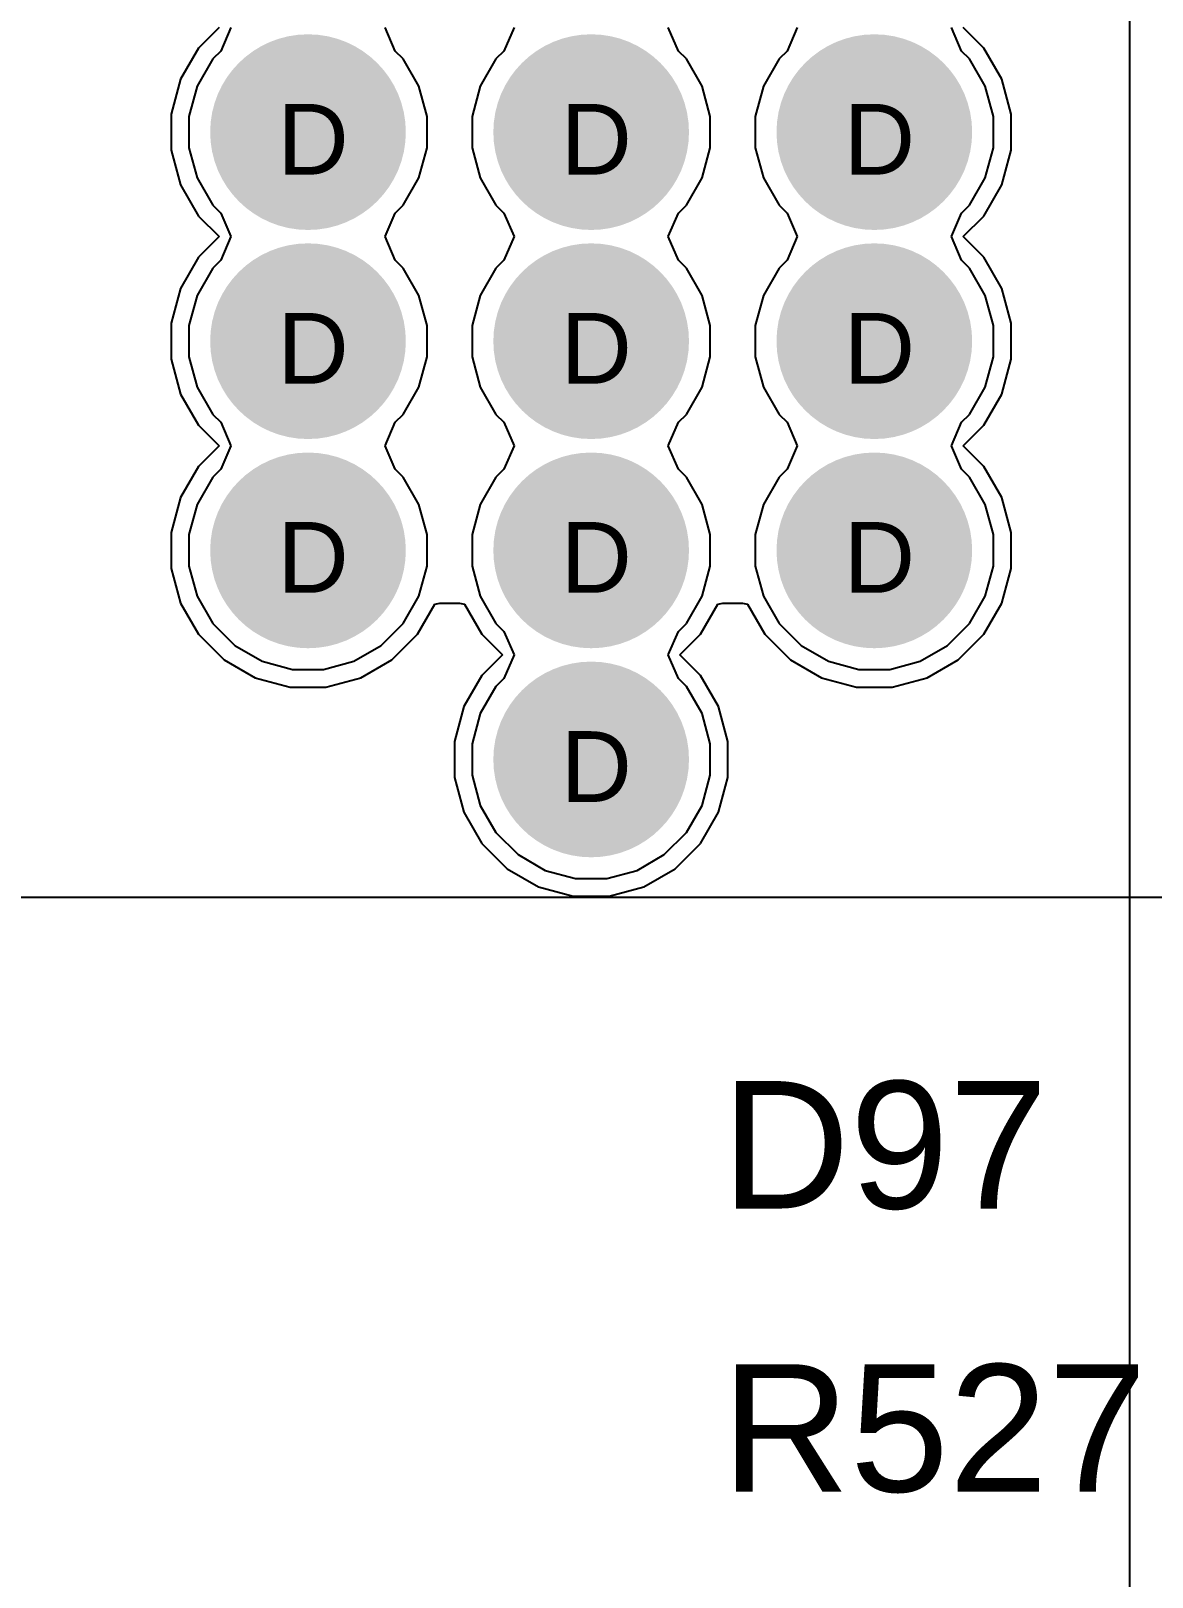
# Model space of a CAD drawing. Header units: inches. Extents: x 0 to 5379, y 0 to 5429.
# Drawn here: x 38.65 to 46.7, y 169.67 to 180.76 of the extents above; entities that cross this region are included whole.
import ezdxf

# ---------------------------------------------------------------- set-up
doc = ezdxf.new("R2010")
doc.units = ezdxf.units.IN
for name, color, linetype in [('Bottom Layer', 5, 'Continuous'), ('Bottom Solder', 6, 'Continuous'), ('Drill Drawing', 1, 'Continuous'), ('GND01', 16, 'Continuous'), ('GND02', 76, 'Continuous'), ('PWR', 156, 'Continuous'), ('SIG 01', 90, 'Continuous'), ('Top Layer', 1, 'Continuous'), ('Top Overlay', 2, 'Continuous'), ('Top Solder', 216, 'Continuous'), ('Via Holes', 16, 'Continuous')]:
    doc.layers.add(name, color=color, linetype=linetype)
doc.styles.add('Arial', font='', dxfattribs={"height": 0.2})
doc.styles.get('Arial').set_extended_font_data('Arial')

msp = doc.modelspace()

# ---------------------------------------------------------------- hatches: boundary and pattern name
at = {"layer": 'Bottom Layer'}
h = msp.add_hatch(color=5, dxfattribs=at)
edge = h.paths.add_edge_path()
edge.add_arc((40.64, 180.033), 0.6, 0, 360)
h = msp.add_hatch(color=5, dxfattribs=at)
edge = h.paths.add_edge_path()
edge.add_arc((42.672, 180.033), 0.6, 0, 360)
h = msp.add_hatch(color=5, dxfattribs=at)
edge = h.paths.add_edge_path()
edge.add_arc((44.704, 180.033), 0.6, 0, 360)
h = msp.add_hatch(color=5, dxfattribs=at)
edge = h.paths.add_edge_path()
edge.add_arc((40.64, 178.533), 0.6, 0, 360)
h = msp.add_hatch(color=5, dxfattribs=at)
edge = h.paths.add_edge_path()
edge.add_arc((42.672, 178.533), 0.6, 0, 360)
h = msp.add_hatch(color=5, dxfattribs=at)
edge = h.paths.add_edge_path()
edge.add_arc((44.704, 178.533), 0.6, 0, 360)
h = msp.add_hatch(color=5, dxfattribs=at)
edge = h.paths.add_edge_path()
edge.add_arc((40.64, 177.032), 0.6, 0, 360)
h = msp.add_hatch(color=5, dxfattribs=at)
edge = h.paths.add_edge_path()
edge.add_arc((42.672, 177.032), 0.6, 0, 360)
h = msp.add_hatch(color=5, dxfattribs=at)
edge = h.paths.add_edge_path()
edge.add_arc((44.704, 177.032), 0.6, 0, 360)
h = msp.add_hatch(color=5, dxfattribs=at)
edge = h.paths.add_edge_path()
edge.add_arc((42.672, 175.532), 0.6, 0, 360)
at = {"layer": 'Bottom Solder'}
h = msp.add_hatch(color=6, dxfattribs=at)
edge = h.paths.add_edge_path()
edge.add_arc((40.64, 180.033), 0.702, 0, 360)
h = msp.add_hatch(color=6, dxfattribs=at)
edge = h.paths.add_edge_path()
edge.add_arc((42.672, 180.033), 0.702, 0, 360)
h = msp.add_hatch(color=6, dxfattribs=at)
edge = h.paths.add_edge_path()
edge.add_arc((44.704, 180.033), 0.702, 0, 360)
h = msp.add_hatch(color=6, dxfattribs=at)
edge = h.paths.add_edge_path()
edge.add_arc((40.64, 178.533), 0.702, 0, 360)
h = msp.add_hatch(color=6, dxfattribs=at)
edge = h.paths.add_edge_path()
edge.add_arc((42.672, 178.533), 0.702, 0, 360)
h = msp.add_hatch(color=6, dxfattribs=at)
edge = h.paths.add_edge_path()
edge.add_arc((44.704, 178.533), 0.702, 0, 360)
h = msp.add_hatch(color=6, dxfattribs=at)
edge = h.paths.add_edge_path()
edge.add_arc((40.64, 177.032), 0.702, 0, 360)
h = msp.add_hatch(color=6, dxfattribs=at)
edge = h.paths.add_edge_path()
edge.add_arc((42.672, 177.032), 0.702, 0, 360)
h = msp.add_hatch(color=6, dxfattribs=at)
edge = h.paths.add_edge_path()
edge.add_arc((44.704, 177.032), 0.702, 0, 360)
h = msp.add_hatch(color=6, dxfattribs=at)
edge = h.paths.add_edge_path()
edge.add_arc((42.672, 175.532), 0.702, 0, 360)
at = {"layer": 'GND01'}
h = msp.add_hatch(color=16, dxfattribs=at)
edge = h.paths.add_edge_path()
edge.add_arc((40.64, 180.033), 0.6, 0, 360)
h = msp.add_hatch(color=16, dxfattribs=at)
edge = h.paths.add_edge_path()
edge.add_arc((42.672, 180.033), 0.6, 0, 360)
h = msp.add_hatch(color=16, dxfattribs=at)
edge = h.paths.add_edge_path()
edge.add_arc((44.704, 180.033), 0.6, 0, 360)
h = msp.add_hatch(color=16, dxfattribs=at)
edge = h.paths.add_edge_path()
edge.add_arc((40.64, 178.533), 0.6, 0, 360)
h = msp.add_hatch(color=16, dxfattribs=at)
edge = h.paths.add_edge_path()
edge.add_arc((42.672, 178.533), 0.6, 0, 360)
h = msp.add_hatch(color=16, dxfattribs=at)
edge = h.paths.add_edge_path()
edge.add_arc((44.704, 178.533), 0.6, 0, 360)
h = msp.add_hatch(color=16, dxfattribs=at)
edge = h.paths.add_edge_path()
edge.add_arc((40.64, 177.032), 0.6, 0, 360)
h = msp.add_hatch(color=16, dxfattribs=at)
edge = h.paths.add_edge_path()
edge.add_arc((42.672, 177.032), 0.6, 0, 360)
h = msp.add_hatch(color=16, dxfattribs=at)
edge = h.paths.add_edge_path()
edge.add_arc((44.704, 177.032), 0.6, 0, 360)
h = msp.add_hatch(color=16, dxfattribs=at)
edge = h.paths.add_edge_path()
edge.add_arc((42.672, 175.532), 0.6, 0, 360)
at = {"layer": 'GND02'}
h = msp.add_hatch(color=76, dxfattribs=at)
edge = h.paths.add_edge_path()
edge.add_arc((40.64, 180.033), 0.6, 0, 360)
h = msp.add_hatch(color=76, dxfattribs=at)
edge = h.paths.add_edge_path()
edge.add_arc((42.672, 180.033), 0.6, 0, 360)
h = msp.add_hatch(color=76, dxfattribs=at)
edge = h.paths.add_edge_path()
edge.add_arc((44.704, 180.033), 0.6, 0, 360)
h = msp.add_hatch(color=76, dxfattribs=at)
edge = h.paths.add_edge_path()
edge.add_arc((40.64, 178.533), 0.6, 0, 360)
h = msp.add_hatch(color=76, dxfattribs=at)
edge = h.paths.add_edge_path()
edge.add_arc((42.672, 178.533), 0.6, 0, 360)
h = msp.add_hatch(color=76, dxfattribs=at)
edge = h.paths.add_edge_path()
edge.add_arc((44.704, 178.533), 0.6, 0, 360)
h = msp.add_hatch(color=76, dxfattribs=at)
edge = h.paths.add_edge_path()
edge.add_arc((40.64, 177.032), 0.6, 0, 360)
h = msp.add_hatch(color=76, dxfattribs=at)
edge = h.paths.add_edge_path()
edge.add_arc((42.672, 177.032), 0.6, 0, 360)
h = msp.add_hatch(color=76, dxfattribs=at)
edge = h.paths.add_edge_path()
edge.add_arc((44.704, 177.032), 0.6, 0, 360)
h = msp.add_hatch(color=76, dxfattribs=at)
edge = h.paths.add_edge_path()
edge.add_arc((42.672, 175.532), 0.6, 0, 360)
at = {"layer": 'PWR'}
h = msp.add_hatch(color=156, dxfattribs=at)
edge = h.paths.add_edge_path()
edge.add_arc((40.64, 180.033), 0.6, 0, 360)
h = msp.add_hatch(color=156, dxfattribs=at)
edge = h.paths.add_edge_path()
edge.add_arc((42.672, 180.033), 0.6, 0, 360)
h = msp.add_hatch(color=156, dxfattribs=at)
edge = h.paths.add_edge_path()
edge.add_arc((44.704, 180.033), 0.6, 0, 360)
h = msp.add_hatch(color=156, dxfattribs=at)
edge = h.paths.add_edge_path()
edge.add_arc((40.64, 178.533), 0.6, 0, 360)
h = msp.add_hatch(color=156, dxfattribs=at)
edge = h.paths.add_edge_path()
edge.add_arc((42.672, 178.533), 0.6, 0, 360)
h = msp.add_hatch(color=156, dxfattribs=at)
edge = h.paths.add_edge_path()
edge.add_arc((44.704, 178.533), 0.6, 0, 360)
h = msp.add_hatch(color=156, dxfattribs=at)
edge = h.paths.add_edge_path()
edge.add_arc((40.64, 177.032), 0.6, 0, 360)
h = msp.add_hatch(color=156, dxfattribs=at)
edge = h.paths.add_edge_path()
edge.add_arc((42.672, 177.032), 0.6, 0, 360)
h = msp.add_hatch(color=156, dxfattribs=at)
edge = h.paths.add_edge_path()
edge.add_arc((44.704, 177.032), 0.6, 0, 360)
h = msp.add_hatch(color=156, dxfattribs=at)
edge = h.paths.add_edge_path()
edge.add_arc((42.672, 175.532), 0.6, 0, 360)
at = {"layer": 'SIG 01'}
h = msp.add_hatch(color=90, dxfattribs=at)
edge = h.paths.add_edge_path()
edge.add_arc((40.64, 180.033), 0.6, 0, 360)
h = msp.add_hatch(color=90, dxfattribs=at)
edge = h.paths.add_edge_path()
edge.add_arc((42.672, 180.033), 0.6, 0, 360)
h = msp.add_hatch(color=90, dxfattribs=at)
edge = h.paths.add_edge_path()
edge.add_arc((44.704, 180.033), 0.6, 0, 360)
h = msp.add_hatch(color=90, dxfattribs=at)
edge = h.paths.add_edge_path()
edge.add_arc((40.64, 178.533), 0.6, 0, 360)
h = msp.add_hatch(color=90, dxfattribs=at)
edge = h.paths.add_edge_path()
edge.add_arc((42.672, 178.533), 0.6, 0, 360)
h = msp.add_hatch(color=90, dxfattribs=at)
edge = h.paths.add_edge_path()
edge.add_arc((44.704, 178.533), 0.6, 0, 360)
h = msp.add_hatch(color=90, dxfattribs=at)
edge = h.paths.add_edge_path()
edge.add_arc((40.64, 177.032), 0.6, 0, 360)
h = msp.add_hatch(color=90, dxfattribs=at)
edge = h.paths.add_edge_path()
edge.add_arc((42.672, 177.032), 0.6, 0, 360)
h = msp.add_hatch(color=90, dxfattribs=at)
edge = h.paths.add_edge_path()
edge.add_arc((44.704, 177.032), 0.6, 0, 360)
h = msp.add_hatch(color=90, dxfattribs=at)
edge = h.paths.add_edge_path()
edge.add_arc((42.672, 175.532), 0.6, 0, 360)
at = {"layer": 'Top Layer'}
h = msp.add_hatch(color=1, dxfattribs=at)
edge = h.paths.add_edge_path()
edge.add_arc((40.64, 180.033), 0.6, 0, 360)
h = msp.add_hatch(color=1, dxfattribs=at)
edge = h.paths.add_edge_path()
edge.add_arc((42.672, 180.033), 0.6, 0, 360)
h = msp.add_hatch(color=1, dxfattribs=at)
edge = h.paths.add_edge_path()
edge.add_arc((44.704, 180.033), 0.6, 0, 360)
h = msp.add_hatch(color=1, dxfattribs=at)
edge = h.paths.add_edge_path()
edge.add_arc((40.64, 178.533), 0.6, 0, 360)
h = msp.add_hatch(color=1, dxfattribs=at)
edge = h.paths.add_edge_path()
edge.add_arc((42.672, 178.533), 0.6, 0, 360)
h = msp.add_hatch(color=1, dxfattribs=at)
edge = h.paths.add_edge_path()
edge.add_arc((44.704, 178.533), 0.6, 0, 360)
h = msp.add_hatch(color=1, dxfattribs=at)
edge = h.paths.add_edge_path()
edge.add_arc((40.64, 177.032), 0.6, 0, 360)
h = msp.add_hatch(color=1, dxfattribs=at)
edge = h.paths.add_edge_path()
edge.add_arc((42.672, 177.032), 0.6, 0, 360)
h = msp.add_hatch(color=1, dxfattribs=at)
edge = h.paths.add_edge_path()
edge.add_arc((44.704, 177.032), 0.6, 0, 360)
h = msp.add_hatch(color=1, dxfattribs=at)
edge = h.paths.add_edge_path()
edge.add_arc((42.672, 175.532), 0.6, 0, 360)
at = {"layer": 'Top Solder'}
h = msp.add_hatch(color=216, dxfattribs=at)
edge = h.paths.add_edge_path()
edge.add_arc((40.64, 180.033), 0.702, 0, 360)
h = msp.add_hatch(color=216, dxfattribs=at)
edge = h.paths.add_edge_path()
edge.add_arc((42.672, 180.033), 0.702, 0, 360)
h = msp.add_hatch(color=216, dxfattribs=at)
edge = h.paths.add_edge_path()
edge.add_arc((44.704, 180.033), 0.702, 0, 360)
h = msp.add_hatch(color=216, dxfattribs=at)
edge = h.paths.add_edge_path()
edge.add_arc((40.64, 178.533), 0.702, 0, 360)
h = msp.add_hatch(color=216, dxfattribs=at)
edge = h.paths.add_edge_path()
edge.add_arc((42.672, 178.533), 0.702, 0, 360)
h = msp.add_hatch(color=216, dxfattribs=at)
edge = h.paths.add_edge_path()
edge.add_arc((44.704, 178.533), 0.702, 0, 360)
h = msp.add_hatch(color=216, dxfattribs=at)
edge = h.paths.add_edge_path()
edge.add_arc((40.64, 177.032), 0.702, 0, 360)
h = msp.add_hatch(color=216, dxfattribs=at)
edge = h.paths.add_edge_path()
edge.add_arc((42.672, 177.032), 0.702, 0, 360)
h = msp.add_hatch(color=216, dxfattribs=at)
edge = h.paths.add_edge_path()
edge.add_arc((44.704, 177.032), 0.702, 0, 360)
h = msp.add_hatch(color=216, dxfattribs=at)
edge = h.paths.add_edge_path()
edge.add_arc((42.672, 175.532), 0.702, 0, 360)
at = {"layer": 'Via Holes'}
h = msp.add_hatch(color=7, dxfattribs=at)
edge = h.paths.add_edge_path()
edge.add_arc((40.64, 180.033), 0.35, 0, 360)
h = msp.add_hatch(color=7, dxfattribs=at)
edge = h.paths.add_edge_path()
edge.add_arc((42.672, 180.033), 0.35, 0, 360)
h = msp.add_hatch(color=7, dxfattribs=at)
edge = h.paths.add_edge_path()
edge.add_arc((44.704, 180.033), 0.35, 0, 360)
h = msp.add_hatch(color=7, dxfattribs=at)
edge = h.paths.add_edge_path()
edge.add_arc((40.64, 178.533), 0.35, 0, 360)
h = msp.add_hatch(color=7, dxfattribs=at)
edge = h.paths.add_edge_path()
edge.add_arc((42.672, 178.533), 0.35, 0, 360)
h = msp.add_hatch(color=7, dxfattribs=at)
edge = h.paths.add_edge_path()
edge.add_arc((44.704, 178.533), 0.35, 0, 360)
h = msp.add_hatch(color=7, dxfattribs=at)
edge = h.paths.add_edge_path()
edge.add_arc((40.64, 177.032), 0.35, 0, 360)
h = msp.add_hatch(color=7, dxfattribs=at)
edge = h.paths.add_edge_path()
edge.add_arc((42.672, 177.032), 0.35, 0, 360)
h = msp.add_hatch(color=7, dxfattribs=at)
edge = h.paths.add_edge_path()
edge.add_arc((44.704, 177.032), 0.35, 0, 360)
h = msp.add_hatch(color=7, dxfattribs=at)
edge = h.paths.add_edge_path()
edge.add_arc((42.672, 175.532), 0.35, 0, 360)

# ---------------------------------------------------------------- linework, layer by layer
at = {"layer": 'GND01'}
for p, q in [((40.087, 180.783), (40.014, 180.615)), ((41.266, 180.615), (41.193, 180.783)), ((42.119, 180.783), (42.046, 180.615)), ((43.298, 180.615), (43.225, 180.783)), ((44.151, 180.783), (44.078, 180.615)), ((45.33, 180.615), (45.257, 180.783)), ((40.014, 180.615), (39.957, 180.558)), ((41.323, 180.558), (41.266, 180.615)), ((42.046, 180.615), (41.989, 180.558)), ((43.355, 180.558), (43.298, 180.615)), ((44.078, 180.615), (44.021, 180.558)), ((45.387, 180.558), (45.33, 180.615)), ((39.957, 180.558), (39.844, 180.363)), ((41.436, 180.363), (41.323, 180.558)), ((41.989, 180.558), (41.876, 180.363)), ((43.468, 180.363), (43.355, 180.558)), ((44.021, 180.558), (43.908, 180.363)), ((45.5, 180.363), (45.387, 180.558)), ((39.844, 180.363), (39.786, 180.146)), ((41.494, 180.146), (41.436, 180.363)), ((41.876, 180.363), (41.818, 180.146)), ((43.526, 180.146), (43.468, 180.363)), ((43.908, 180.363), (43.85, 180.146)), ((45.558, 180.146), (45.5, 180.363)), ((39.786, 180.146), (39.786, 179.921)), ((41.494, 179.921), (41.494, 180.146)), ((41.818, 180.146), (41.818, 179.921)), ((43.526, 179.921), (43.526, 180.146)), ((43.85, 180.146), (43.85, 179.921)), ((45.558, 179.921), (45.558, 180.146)), ((39.786, 179.921), (39.844, 179.704)), ((41.436, 179.704), (41.494, 179.921)), ((41.818, 179.921), (41.876, 179.704)), ((43.468, 179.704), (43.526, 179.921)), ((43.85, 179.921), (43.908, 179.704)), ((45.5, 179.704), (45.558, 179.921)), ((39.844, 179.704), (39.957, 179.509)), ((41.323, 179.509), (41.436, 179.704)), ((41.876, 179.704), (41.989, 179.509)), ((43.355, 179.509), (43.468, 179.704)), ((43.908, 179.704), (44.021, 179.509)), ((45.387, 179.509), (45.5, 179.704)), ((39.957, 179.509), (40.014, 179.451)), ((41.266, 179.451), (41.323, 179.509)), ((41.989, 179.509), (42.046, 179.451)), ((43.298, 179.451), (43.355, 179.509)), ((44.021, 179.509), (44.078, 179.451)), ((45.33, 179.451), (45.387, 179.509)), ((40.014, 179.451), (40.087, 179.283)), ((41.193, 179.283), (41.266, 179.451)), ((42.046, 179.451), (42.119, 179.283)), ((43.225, 179.283), (43.298, 179.451)), ((44.078, 179.451), (44.151, 179.283)), ((45.257, 179.283), (45.33, 179.451)), ((40.087, 179.283), (40.014, 179.115)), ((41.266, 179.115), (41.193, 179.283)), ((42.119, 179.283), (42.046, 179.115)), ((43.298, 179.115), (43.225, 179.283)), ((44.151, 179.283), (44.078, 179.115)), ((45.33, 179.115), (45.257, 179.283)), ((39.957, 179.057), (39.844, 178.862)), ((40.014, 179.115), (39.957, 179.057)), ((41.323, 179.057), (41.266, 179.115)), ((41.436, 178.862), (41.323, 179.057)), ((41.989, 179.057), (41.876, 178.862)), ((42.046, 179.115), (41.989, 179.057)), ((43.355, 179.057), (43.298, 179.115)), ((43.468, 178.862), (43.355, 179.057)), ((44.021, 179.057), (43.908, 178.862)), ((44.078, 179.115), (44.021, 179.057)), ((45.387, 179.057), (45.33, 179.115)), ((45.5, 178.862), (45.387, 179.057)), ((39.844, 178.862), (39.786, 178.645)), ((41.494, 178.645), (41.436, 178.862)), ((41.876, 178.862), (41.818, 178.645)), ((43.526, 178.645), (43.468, 178.862)), ((43.908, 178.862), (43.85, 178.645)), ((45.558, 178.645), (45.5, 178.862)), ((39.786, 178.645), (39.786, 178.42)), ((41.494, 178.42), (41.494, 178.645)), ((41.818, 178.645), (41.818, 178.42)), ((43.526, 178.42), (43.526, 178.645)), ((43.85, 178.645), (43.85, 178.42)), ((45.558, 178.42), (45.558, 178.645)), ((39.786, 178.42), (39.844, 178.203)), ((41.436, 178.203), (41.494, 178.42)), ((41.818, 178.42), (41.876, 178.203)), ((43.468, 178.203), (43.526, 178.42)), ((43.85, 178.42), (43.908, 178.203)), ((45.5, 178.203), (45.558, 178.42)), ((39.844, 178.203), (39.957, 178.008)), ((41.323, 178.008), (41.436, 178.203)), ((41.876, 178.203), (41.989, 178.008)), ((43.355, 178.008), (43.468, 178.203)), ((43.908, 178.203), (44.021, 178.008)), ((45.387, 178.008), (45.5, 178.203)), ((39.957, 178.008), (40.014, 177.951)), ((40.014, 177.951), (40.087, 177.783)), ((41.193, 177.783), (41.266, 177.951)), ((41.266, 177.951), (41.323, 178.008)), ((41.989, 178.008), (42.046, 177.951)), ((42.046, 177.951), (42.119, 177.783)), ((43.225, 177.783), (43.298, 177.951)), ((43.298, 177.951), (43.355, 178.008)), ((44.021, 178.008), (44.078, 177.951)), ((44.078, 177.951), (44.151, 177.783)), ((45.257, 177.783), (45.33, 177.951)), ((45.33, 177.951), (45.387, 178.008)), ((40.087, 177.783), (40.014, 177.614)), ((41.266, 177.614), (41.193, 177.783)), ((42.119, 177.783), (42.046, 177.614)), ((43.298, 177.614), (43.225, 177.783)), ((44.151, 177.783), (44.078, 177.614)), ((45.33, 177.614), (45.257, 177.783)), ((40.014, 177.614), (39.957, 177.557)), ((41.323, 177.557), (41.266, 177.614)), ((42.046, 177.614), (41.989, 177.557)), ((43.355, 177.557), (43.298, 177.614)), ((44.078, 177.614), (44.021, 177.557)), ((45.387, 177.557), (45.33, 177.614)), ((39.957, 177.557), (39.844, 177.362)), ((41.436, 177.362), (41.323, 177.557)), ((41.989, 177.557), (41.876, 177.362)), ((43.468, 177.362), (43.355, 177.557)), ((44.021, 177.557), (43.908, 177.362)), ((45.5, 177.362), (45.387, 177.557)), ((39.844, 177.362), (39.786, 177.145)), ((41.494, 177.145), (41.436, 177.362)), ((41.876, 177.362), (41.818, 177.145)), ((43.526, 177.145), (43.468, 177.362)), ((43.908, 177.362), (43.85, 177.145)), ((45.558, 177.145), (45.5, 177.362)), ((39.786, 177.145), (39.786, 176.92)), ((41.494, 176.92), (41.494, 177.145)), ((41.818, 177.145), (41.818, 176.92)), ((43.526, 176.92), (43.526, 177.145)), ((43.85, 177.145), (43.85, 176.92)), ((45.558, 176.92), (45.558, 177.145)), ((39.786, 176.92), (39.844, 176.703)), ((41.436, 176.703), (41.494, 176.92)), ((41.818, 176.92), (41.876, 176.703)), ((43.468, 176.703), (43.526, 176.92)), ((43.85, 176.92), (43.908, 176.703)), ((45.5, 176.703), (45.558, 176.92)), ((39.844, 176.703), (39.957, 176.508)), ((41.323, 176.508), (41.436, 176.703)), ((41.876, 176.703), (41.989, 176.508)), ((43.355, 176.508), (43.468, 176.703)), ((43.908, 176.703), (44.021, 176.508)), ((45.387, 176.508), (45.5, 176.703)), ((39.957, 176.508), (40.116, 176.349)), ((41.164, 176.349), (41.323, 176.508)), ((41.989, 176.508), (42.046, 176.45)), ((43.298, 176.45), (43.355, 176.508)), ((44.021, 176.508), (44.18, 176.349)), ((45.228, 176.349), (45.387, 176.508)), ((42.046, 176.45), (42.119, 176.282)), ((43.225, 176.282), (43.298, 176.45)), ((40.116, 176.349), (40.31, 176.237)), ((40.97, 176.237), (41.164, 176.349)), ((42.119, 176.282), (42.046, 176.114)), ((43.298, 176.114), (43.225, 176.282)), ((44.18, 176.349), (44.374, 176.237)), ((45.034, 176.237), (45.228, 176.349)), ((40.31, 176.237), (40.528, 176.178)), ((40.528, 176.178), (40.752, 176.178)), ((40.752, 176.178), (40.97, 176.237)), ((44.374, 176.237), (44.592, 176.178)), ((44.592, 176.178), (44.816, 176.178)), ((44.816, 176.178), (45.034, 176.237)), ((41.989, 176.056), (41.876, 175.862)), ((42.046, 176.114), (41.989, 176.056)), ((43.355, 176.056), (43.298, 176.114)), ((43.468, 175.862), (43.355, 176.056)), ((41.876, 175.862), (41.818, 175.644)), ((43.526, 175.644), (43.468, 175.862)), ((41.818, 175.644), (41.818, 175.419)), ((43.526, 175.419), (43.526, 175.644)), ((41.818, 175.419), (41.876, 175.202)), ((43.468, 175.202), (43.526, 175.419)), ((41.876, 175.202), (41.989, 175.008)), ((43.355, 175.008), (43.468, 175.202)), ((41.989, 175.008), (42.148, 174.849)), ((43.196, 174.849), (43.355, 175.008)), ((42.148, 174.849), (42.342, 174.736)), ((43.002, 174.736), (43.196, 174.849)), ((42.342, 174.736), (42.56, 174.678)), ((42.784, 174.678), (43.002, 174.736)), ((42.56, 174.678), (42.784, 174.678))]:
    msp.add_line(p, q, dxfattribs=at)
at = {"layer": 'GND02'}
for p, q in [((40.087, 180.783), (40.014, 180.615)), ((41.266, 180.615), (41.193, 180.783)), ((42.119, 180.783), (42.046, 180.615)), ((43.298, 180.615), (43.225, 180.783)), ((44.151, 180.783), (44.078, 180.615)), ((45.33, 180.615), (45.257, 180.783)), ((40.014, 180.615), (39.957, 180.558)), ((41.323, 180.558), (41.266, 180.615)), ((42.046, 180.615), (41.989, 180.558)), ((43.355, 180.558), (43.298, 180.615)), ((44.078, 180.615), (44.021, 180.558)), ((45.387, 180.558), (45.33, 180.615)), ((39.957, 180.558), (39.844, 180.363)), ((41.436, 180.363), (41.323, 180.558)), ((41.989, 180.558), (41.876, 180.363)), ((43.468, 180.363), (43.355, 180.558)), ((44.021, 180.558), (43.908, 180.363)), ((45.5, 180.363), (45.387, 180.558)), ((39.844, 180.363), (39.786, 180.146)), ((41.494, 180.146), (41.436, 180.363)), ((41.876, 180.363), (41.818, 180.146)), ((43.526, 180.146), (43.468, 180.363)), ((43.908, 180.363), (43.85, 180.146)), ((45.558, 180.146), (45.5, 180.363)), ((39.786, 180.146), (39.786, 179.921)), ((41.494, 179.921), (41.494, 180.146)), ((41.818, 180.146), (41.818, 179.921)), ((43.526, 179.921), (43.526, 180.146)), ((43.85, 180.146), (43.85, 179.921)), ((45.558, 179.921), (45.558, 180.146)), ((39.786, 179.921), (39.844, 179.704)), ((41.436, 179.704), (41.494, 179.921)), ((41.818, 179.921), (41.876, 179.704)), ((43.468, 179.704), (43.526, 179.921)), ((43.85, 179.921), (43.908, 179.704)), ((45.5, 179.704), (45.558, 179.921)), ((39.844, 179.704), (39.957, 179.509)), ((41.323, 179.509), (41.436, 179.704)), ((41.876, 179.704), (41.989, 179.509)), ((43.355, 179.509), (43.468, 179.704)), ((43.908, 179.704), (44.021, 179.509)), ((45.387, 179.509), (45.5, 179.704)), ((39.957, 179.509), (40.014, 179.451)), ((41.266, 179.451), (41.323, 179.509)), ((41.989, 179.509), (42.046, 179.451)), ((43.298, 179.451), (43.355, 179.509)), ((44.021, 179.509), (44.078, 179.451)), ((45.33, 179.451), (45.387, 179.509)), ((40.014, 179.451), (40.087, 179.283)), ((41.193, 179.283), (41.266, 179.451)), ((42.046, 179.451), (42.119, 179.283)), ((43.225, 179.283), (43.298, 179.451)), ((44.078, 179.451), (44.151, 179.283)), ((45.257, 179.283), (45.33, 179.451)), ((40.087, 179.283), (40.014, 179.115)), ((41.266, 179.115), (41.193, 179.283)), ((42.119, 179.283), (42.046, 179.115)), ((43.298, 179.115), (43.225, 179.283)), ((44.151, 179.283), (44.078, 179.115)), ((45.33, 179.115), (45.257, 179.283)), ((39.957, 179.057), (39.844, 178.862)), ((40.014, 179.115), (39.957, 179.057)), ((41.323, 179.057), (41.266, 179.115)), ((41.436, 178.862), (41.323, 179.057)), ((41.989, 179.057), (41.876, 178.862)), ((42.046, 179.115), (41.989, 179.057)), ((43.355, 179.057), (43.298, 179.115)), ((43.468, 178.862), (43.355, 179.057)), ((44.021, 179.057), (43.908, 178.862)), ((44.078, 179.115), (44.021, 179.057)), ((45.387, 179.057), (45.33, 179.115)), ((45.5, 178.862), (45.387, 179.057)), ((39.844, 178.862), (39.786, 178.645)), ((41.494, 178.645), (41.436, 178.862)), ((41.876, 178.862), (41.818, 178.645)), ((43.526, 178.645), (43.468, 178.862)), ((43.908, 178.862), (43.85, 178.645)), ((45.558, 178.645), (45.5, 178.862)), ((39.786, 178.645), (39.786, 178.42)), ((41.494, 178.42), (41.494, 178.645)), ((41.818, 178.645), (41.818, 178.42)), ((43.526, 178.42), (43.526, 178.645)), ((43.85, 178.645), (43.85, 178.42)), ((45.558, 178.42), (45.558, 178.645)), ((39.786, 178.42), (39.844, 178.203)), ((41.436, 178.203), (41.494, 178.42)), ((41.818, 178.42), (41.876, 178.203)), ((43.468, 178.203), (43.526, 178.42)), ((43.85, 178.42), (43.908, 178.203)), ((45.5, 178.203), (45.558, 178.42)), ((39.844, 178.203), (39.957, 178.008)), ((41.323, 178.008), (41.436, 178.203)), ((41.876, 178.203), (41.989, 178.008)), ((43.355, 178.008), (43.468, 178.203)), ((43.908, 178.203), (44.021, 178.008)), ((45.387, 178.008), (45.5, 178.203)), ((39.957, 178.008), (40.014, 177.951)), ((40.014, 177.951), (40.087, 177.783)), ((41.193, 177.783), (41.266, 177.951)), ((41.266, 177.951), (41.323, 178.008)), ((41.989, 178.008), (42.046, 177.951)), ((42.046, 177.951), (42.119, 177.783)), ((43.225, 177.783), (43.298, 177.951)), ((43.298, 177.951), (43.355, 178.008)), ((44.021, 178.008), (44.078, 177.951)), ((44.078, 177.951), (44.151, 177.783)), ((45.257, 177.783), (45.33, 177.951)), ((45.33, 177.951), (45.387, 178.008)), ((40.087, 177.783), (40.014, 177.614)), ((41.266, 177.614), (41.193, 177.783)), ((42.119, 177.783), (42.046, 177.614)), ((43.298, 177.614), (43.225, 177.783)), ((44.151, 177.783), (44.078, 177.614)), ((45.33, 177.614), (45.257, 177.783)), ((40.014, 177.614), (39.957, 177.557)), ((41.323, 177.557), (41.266, 177.614)), ((42.046, 177.614), (41.989, 177.557)), ((43.355, 177.557), (43.298, 177.614)), ((44.078, 177.614), (44.021, 177.557)), ((45.387, 177.557), (45.33, 177.614)), ((39.957, 177.557), (39.844, 177.362)), ((41.436, 177.362), (41.323, 177.557)), ((41.989, 177.557), (41.876, 177.362)), ((43.468, 177.362), (43.355, 177.557)), ((44.021, 177.557), (43.908, 177.362)), ((45.5, 177.362), (45.387, 177.557)), ((39.844, 177.362), (39.786, 177.145)), ((41.494, 177.145), (41.436, 177.362)), ((41.876, 177.362), (41.818, 177.145)), ((43.526, 177.145), (43.468, 177.362)), ((43.908, 177.362), (43.85, 177.145)), ((45.558, 177.145), (45.5, 177.362)), ((39.786, 177.145), (39.786, 176.92)), ((41.494, 176.92), (41.494, 177.145)), ((41.818, 177.145), (41.818, 176.92)), ((43.526, 176.92), (43.526, 177.145)), ((43.85, 177.145), (43.85, 176.92)), ((45.558, 176.92), (45.558, 177.145)), ((39.786, 176.92), (39.844, 176.703)), ((41.436, 176.703), (41.494, 176.92)), ((41.818, 176.92), (41.876, 176.703)), ((43.468, 176.703), (43.526, 176.92)), ((43.85, 176.92), (43.908, 176.703)), ((45.5, 176.703), (45.558, 176.92)), ((39.844, 176.703), (39.957, 176.508)), ((41.323, 176.508), (41.436, 176.703)), ((41.876, 176.703), (41.989, 176.508)), ((43.355, 176.508), (43.468, 176.703)), ((43.908, 176.703), (44.021, 176.508)), ((45.387, 176.508), (45.5, 176.703)), ((39.957, 176.508), (40.116, 176.349)), ((41.164, 176.349), (41.323, 176.508)), ((41.989, 176.508), (42.046, 176.45)), ((43.298, 176.45), (43.355, 176.508)), ((44.021, 176.508), (44.18, 176.349)), ((45.228, 176.349), (45.387, 176.508)), ((42.046, 176.45), (42.119, 176.282)), ((43.225, 176.282), (43.298, 176.45)), ((40.116, 176.349), (40.31, 176.237)), ((40.97, 176.237), (41.164, 176.349)), ((42.119, 176.282), (42.046, 176.114)), ((43.298, 176.114), (43.225, 176.282)), ((44.18, 176.349), (44.374, 176.237)), ((45.034, 176.237), (45.228, 176.349)), ((40.31, 176.237), (40.528, 176.178)), ((40.528, 176.178), (40.752, 176.178)), ((40.752, 176.178), (40.97, 176.237)), ((44.374, 176.237), (44.592, 176.178)), ((44.592, 176.178), (44.816, 176.178)), ((44.816, 176.178), (45.034, 176.237)), ((41.989, 176.056), (41.876, 175.862)), ((42.046, 176.114), (41.989, 176.056)), ((43.355, 176.056), (43.298, 176.114)), ((43.468, 175.862), (43.355, 176.056)), ((41.876, 175.862), (41.818, 175.644)), ((43.526, 175.644), (43.468, 175.862)), ((41.818, 175.644), (41.818, 175.419)), ((43.526, 175.419), (43.526, 175.644)), ((41.818, 175.419), (41.876, 175.202)), ((43.468, 175.202), (43.526, 175.419)), ((41.876, 175.202), (41.989, 175.008)), ((43.355, 175.008), (43.468, 175.202)), ((41.989, 175.008), (42.148, 174.849)), ((43.196, 174.849), (43.355, 175.008)), ((42.148, 174.849), (42.342, 174.736)), ((43.002, 174.736), (43.196, 174.849)), ((42.342, 174.736), (42.56, 174.678)), ((42.784, 174.678), (43.002, 174.736)), ((42.56, 174.678), (42.784, 174.678))]:
    msp.add_line(p, q, dxfattribs=at)
at = {"layer": 'PWR'}
for p, q in [((46.536, 205.004), (46.536, 148.785)), ((40.087, 180.783), (40.014, 180.615)), ((41.266, 180.615), (41.193, 180.783)), ((42.119, 180.783), (42.046, 180.615)), ((43.298, 180.615), (43.225, 180.783)), ((44.151, 180.783), (44.078, 180.615)), ((45.33, 180.615), (45.257, 180.783)), ((40.014, 180.615), (39.957, 180.558)), ((41.323, 180.558), (41.266, 180.615)), ((42.046, 180.615), (41.989, 180.558)), ((43.355, 180.558), (43.298, 180.615)), ((44.078, 180.615), (44.021, 180.558)), ((45.387, 180.558), (45.33, 180.615)), ((39.957, 180.558), (39.844, 180.363)), ((41.436, 180.363), (41.323, 180.558)), ((41.989, 180.558), (41.876, 180.363)), ((43.468, 180.363), (43.355, 180.558)), ((44.021, 180.558), (43.908, 180.363)), ((45.5, 180.363), (45.387, 180.558)), ((39.844, 180.363), (39.786, 180.146)), ((41.494, 180.146), (41.436, 180.363)), ((41.876, 180.363), (41.818, 180.146)), ((43.526, 180.146), (43.468, 180.363)), ((43.908, 180.363), (43.85, 180.146)), ((45.558, 180.146), (45.5, 180.363)), ((39.786, 180.146), (39.786, 179.921)), ((41.494, 179.921), (41.494, 180.146)), ((41.818, 180.146), (41.818, 179.921)), ((43.526, 179.921), (43.526, 180.146)), ((43.85, 180.146), (43.85, 179.921)), ((45.558, 179.921), (45.558, 180.146)), ((39.786, 179.921), (39.844, 179.704)), ((41.436, 179.704), (41.494, 179.921)), ((41.818, 179.921), (41.876, 179.704)), ((43.468, 179.704), (43.526, 179.921)), ((43.85, 179.921), (43.908, 179.704)), ((45.5, 179.704), (45.558, 179.921)), ((39.844, 179.704), (39.957, 179.509)), ((41.323, 179.509), (41.436, 179.704)), ((41.876, 179.704), (41.989, 179.509)), ((43.355, 179.509), (43.468, 179.704)), ((43.908, 179.704), (44.021, 179.509)), ((45.387, 179.509), (45.5, 179.704)), ((39.957, 179.509), (40.014, 179.451)), ((41.266, 179.451), (41.323, 179.509)), ((41.989, 179.509), (42.046, 179.451)), ((43.298, 179.451), (43.355, 179.509)), ((44.021, 179.509), (44.078, 179.451)), ((45.33, 179.451), (45.387, 179.509)), ((40.014, 179.451), (40.087, 179.283)), ((41.193, 179.283), (41.266, 179.451)), ((42.046, 179.451), (42.119, 179.283)), ((43.225, 179.283), (43.298, 179.451)), ((44.078, 179.451), (44.151, 179.283)), ((45.257, 179.283), (45.33, 179.451)), ((40.087, 179.283), (40.014, 179.115)), ((41.266, 179.115), (41.193, 179.283)), ((42.119, 179.283), (42.046, 179.115)), ((43.298, 179.115), (43.225, 179.283)), ((44.151, 179.283), (44.078, 179.115)), ((45.33, 179.115), (45.257, 179.283)), ((39.957, 179.057), (39.844, 178.862)), ((40.014, 179.115), (39.957, 179.057)), ((41.323, 179.057), (41.266, 179.115)), ((41.436, 178.862), (41.323, 179.057)), ((41.989, 179.057), (41.876, 178.862)), ((42.046, 179.115), (41.989, 179.057)), ((43.355, 179.057), (43.298, 179.115)), ((43.468, 178.862), (43.355, 179.057)), ((44.021, 179.057), (43.908, 178.862)), ((44.078, 179.115), (44.021, 179.057)), ((45.387, 179.057), (45.33, 179.115)), ((45.5, 178.862), (45.387, 179.057)), ((39.844, 178.862), (39.786, 178.645)), ((41.494, 178.645), (41.436, 178.862)), ((41.876, 178.862), (41.818, 178.645)), ((43.526, 178.645), (43.468, 178.862)), ((43.908, 178.862), (43.85, 178.645)), ((45.558, 178.645), (45.5, 178.862)), ((39.786, 178.645), (39.786, 178.42)), ((41.494, 178.42), (41.494, 178.645)), ((41.818, 178.645), (41.818, 178.42)), ((43.526, 178.42), (43.526, 178.645)), ((43.85, 178.645), (43.85, 178.42)), ((45.558, 178.42), (45.558, 178.645)), ((39.786, 178.42), (39.844, 178.203)), ((41.436, 178.203), (41.494, 178.42)), ((41.818, 178.42), (41.876, 178.203)), ((43.468, 178.203), (43.526, 178.42)), ((43.85, 178.42), (43.908, 178.203)), ((45.5, 178.203), (45.558, 178.42)), ((39.844, 178.203), (39.957, 178.008)), ((41.323, 178.008), (41.436, 178.203)), ((41.876, 178.203), (41.989, 178.008)), ((43.355, 178.008), (43.468, 178.203)), ((43.908, 178.203), (44.021, 178.008)), ((45.387, 178.008), (45.5, 178.203)), ((39.957, 178.008), (40.014, 177.951)), ((40.014, 177.951), (40.087, 177.783)), ((41.193, 177.783), (41.266, 177.951)), ((41.266, 177.951), (41.323, 178.008)), ((41.989, 178.008), (42.046, 177.951)), ((42.046, 177.951), (42.119, 177.783)), ((43.225, 177.783), (43.298, 177.951)), ((43.298, 177.951), (43.355, 178.008)), ((44.021, 178.008), (44.078, 177.951)), ((44.078, 177.951), (44.151, 177.783)), ((45.257, 177.783), (45.33, 177.951)), ((45.33, 177.951), (45.387, 178.008)), ((40.087, 177.783), (40.014, 177.614)), ((41.266, 177.614), (41.193, 177.783)), ((42.119, 177.783), (42.046, 177.614)), ((43.298, 177.614), (43.225, 177.783)), ((44.151, 177.783), (44.078, 177.614)), ((45.33, 177.614), (45.257, 177.783)), ((40.014, 177.614), (39.957, 177.557)), ((41.323, 177.557), (41.266, 177.614)), ((42.046, 177.614), (41.989, 177.557)), ((43.355, 177.557), (43.298, 177.614)), ((44.078, 177.614), (44.021, 177.557)), ((45.387, 177.557), (45.33, 177.614)), ((39.957, 177.557), (39.844, 177.362)), ((41.436, 177.362), (41.323, 177.557)), ((41.989, 177.557), (41.876, 177.362)), ((43.468, 177.362), (43.355, 177.557)), ((44.021, 177.557), (43.908, 177.362)), ((45.5, 177.362), (45.387, 177.557)), ((39.844, 177.362), (39.786, 177.145)), ((41.494, 177.145), (41.436, 177.362)), ((41.876, 177.362), (41.818, 177.145)), ((43.526, 177.145), (43.468, 177.362)), ((43.908, 177.362), (43.85, 177.145)), ((45.558, 177.145), (45.5, 177.362)), ((39.786, 177.145), (39.786, 176.92)), ((41.494, 176.92), (41.494, 177.145)), ((41.818, 177.145), (41.818, 176.92)), ((43.526, 176.92), (43.526, 177.145)), ((43.85, 177.145), (43.85, 176.92)), ((45.558, 176.92), (45.558, 177.145)), ((39.786, 176.92), (39.844, 176.703)), ((41.436, 176.703), (41.494, 176.92)), ((41.818, 176.92), (41.876, 176.703)), ((43.468, 176.703), (43.526, 176.92)), ((43.85, 176.92), (43.908, 176.703)), ((45.5, 176.703), (45.558, 176.92)), ((39.844, 176.703), (39.957, 176.508)), ((41.323, 176.508), (41.436, 176.703)), ((41.876, 176.703), (41.989, 176.508)), ((43.355, 176.508), (43.468, 176.703)), ((43.908, 176.703), (44.021, 176.508)), ((45.387, 176.508), (45.5, 176.703)), ((39.957, 176.508), (40.116, 176.349)), ((41.164, 176.349), (41.323, 176.508)), ((41.989, 176.508), (42.046, 176.45)), ((43.298, 176.45), (43.355, 176.508)), ((44.021, 176.508), (44.18, 176.349)), ((45.228, 176.349), (45.387, 176.508)), ((42.046, 176.45), (42.119, 176.282)), ((43.225, 176.282), (43.298, 176.45)), ((40.116, 176.349), (40.31, 176.237)), ((40.97, 176.237), (41.164, 176.349)), ((42.119, 176.282), (42.046, 176.114)), ((43.298, 176.114), (43.225, 176.282)), ((44.18, 176.349), (44.374, 176.237)), ((45.034, 176.237), (45.228, 176.349)), ((40.31, 176.237), (40.528, 176.178)), ((40.528, 176.178), (40.752, 176.178)), ((40.752, 176.178), (40.97, 176.237)), ((44.374, 176.237), (44.592, 176.178)), ((44.592, 176.178), (44.816, 176.178)), ((44.816, 176.178), (45.034, 176.237)), ((41.989, 176.056), (41.876, 175.862)), ((42.046, 176.114), (41.989, 176.056)), ((43.355, 176.056), (43.298, 176.114)), ((43.468, 175.862), (43.355, 176.056)), ((41.876, 175.862), (41.818, 175.644)), ((43.526, 175.644), (43.468, 175.862)), ((41.818, 175.644), (41.818, 175.419)), ((43.526, 175.419), (43.526, 175.644)), ((41.818, 175.419), (41.876, 175.202)), ((43.468, 175.202), (43.526, 175.419)), ((41.876, 175.202), (41.989, 175.008)), ((43.355, 175.008), (43.468, 175.202)), ((41.989, 175.008), (42.148, 174.849)), ((43.196, 174.849), (43.355, 175.008)), ((42.148, 174.849), (42.342, 174.736)), ((43.002, 174.736), (43.196, 174.849)), ((42.342, 174.736), (42.56, 174.678)), ((42.784, 174.678), (43.002, 174.736)), ((42.56, 174.678), (42.784, 174.678))]:
    msp.add_line(p, q, dxfattribs=at)
at = {"layer": 'SIG 01'}
for p, q in [((40.003, 180.783), (39.855, 180.636)), ((45.489, 180.636), (45.341, 180.783)), ((39.855, 180.636), (39.726, 180.412)), ((45.618, 180.412), (45.489, 180.636)), ((39.726, 180.412), (39.659, 180.162)), ((45.685, 180.162), (45.618, 180.412)), ((39.659, 180.162), (39.659, 179.904)), ((45.685, 179.904), (45.685, 180.162)), ((39.659, 179.904), (39.726, 179.655)), ((45.618, 179.655), (45.685, 179.904)), ((39.726, 179.655), (39.855, 179.431)), ((45.489, 179.431), (45.618, 179.655)), ((39.855, 179.431), (40.003, 179.283)), ((45.341, 179.283), (45.489, 179.431)), ((40.003, 179.283), (39.855, 179.135)), ((45.489, 179.135), (45.341, 179.283)), ((39.855, 179.135), (39.726, 178.911)), ((45.618, 178.911), (45.489, 179.135)), ((39.726, 178.911), (39.659, 178.662)), ((45.685, 178.662), (45.618, 178.911)), ((39.659, 178.662), (39.659, 178.404)), ((45.685, 178.404), (45.685, 178.662)), ((39.659, 178.404), (39.726, 178.154)), ((45.618, 178.154), (45.685, 178.404)), ((39.726, 178.154), (39.855, 177.93)), ((45.489, 177.93), (45.618, 178.154)), ((39.855, 177.93), (40.003, 177.783)), ((45.341, 177.783), (45.489, 177.93)), ((40.003, 177.783), (39.855, 177.635)), ((45.489, 177.635), (45.341, 177.783)), ((39.855, 177.635), (39.726, 177.411)), ((45.618, 177.411), (45.489, 177.635)), ((39.726, 177.411), (39.659, 177.161)), ((45.685, 177.161), (45.618, 177.411)), ((39.659, 177.161), (39.659, 176.903)), ((45.685, 176.903), (45.685, 177.161)), ((39.659, 176.903), (39.726, 176.654)), ((45.618, 176.654), (45.685, 176.903)), ((39.726, 176.654), (39.855, 176.43)), ((41.425, 176.43), (41.55, 176.646)), ((41.55, 176.646), (41.585, 176.654)), ((41.585, 176.654), (41.727, 176.654)), ((41.727, 176.654), (41.762, 176.646)), ((41.762, 176.646), (41.887, 176.43)), ((43.457, 176.43), (43.582, 176.646)), ((43.582, 176.646), (43.617, 176.654)), ((43.617, 176.654), (43.759, 176.654)), ((43.759, 176.654), (43.794, 176.646)), ((43.794, 176.646), (43.919, 176.43)), ((45.489, 176.43), (45.618, 176.654)), ((39.855, 176.43), (40.038, 176.247)), ((41.242, 176.247), (41.425, 176.43)), ((41.887, 176.43), (42.035, 176.282)), ((43.309, 176.282), (43.457, 176.43)), ((43.919, 176.43), (44.102, 176.247)), ((45.306, 176.247), (45.489, 176.43)), ((42.035, 176.282), (41.887, 176.134)), ((43.457, 176.134), (43.309, 176.282)), ((40.038, 176.247), (40.261, 176.118)), ((41.019, 176.118), (41.242, 176.247)), ((44.102, 176.247), (44.325, 176.118)), ((45.083, 176.118), (45.306, 176.247)), ((40.261, 176.118), (40.511, 176.051)), ((40.769, 176.051), (41.019, 176.118)), ((41.887, 176.134), (41.758, 175.911)), ((43.586, 175.911), (43.457, 176.134)), ((44.325, 176.118), (44.575, 176.051)), ((44.833, 176.051), (45.083, 176.118)), ((40.511, 176.051), (40.769, 176.051)), ((44.575, 176.051), (44.833, 176.051)), ((41.758, 175.911), (41.691, 175.661)), ((43.653, 175.661), (43.586, 175.911)), ((41.691, 175.661), (41.691, 175.403)), ((43.653, 175.403), (43.653, 175.661)), ((41.691, 175.403), (41.758, 175.153)), ((43.586, 175.153), (43.653, 175.403)), ((41.758, 175.153), (41.887, 174.93)), ((43.457, 174.93), (43.586, 175.153)), ((41.887, 174.93), (42.07, 174.747)), ((43.274, 174.747), (43.457, 174.93)), ((42.07, 174.747), (42.293, 174.618)), ((43.051, 174.618), (43.274, 174.747)), ((42.293, 174.618), (42.543, 174.551)), ((42.801, 174.551), (43.051, 174.618)), ((42.543, 174.551), (42.801, 174.551))]:
    msp.add_line(p, q, dxfattribs=at)
at = {"layer": 'Top Layer'}
msp.add_line((52.484, 174.542), (26.064, 174.542), dxfattribs=at)

# ---------------------------------------------------------------- texts
at = {"layer": 'Drill Drawing', "style": 'Arial'}
for p in [(40.42, 179.728), (42.452, 179.728), (44.484, 179.728), (40.42, 178.228), (42.452, 178.228), (44.484, 178.228), (40.42, 176.728), (42.452, 176.728), (44.484, 176.728), (42.452, 175.227)]:
    msp.add_text('D', height=0.508, dxfattribs=at).set_placement(p)
at = {"layer": 'Top Overlay', "style": 'Arial'}
for s, p in [('D97', (43.606, 172.31)), ('R527', (43.606, 170.278))]:
    msp.add_text(s, height=0.9144, dxfattribs=at).set_placement(p)

doc.saveas('drawing.dxf')
